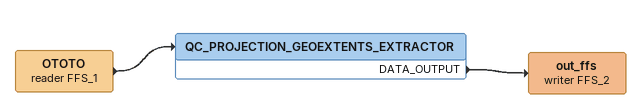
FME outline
OTOTO (reader FFS_1)
    -> QC_PROJECTION_GEOEXTENTS_EXTRACTOR
QC_PROJECTION_GEOEXTENTS_EXTRACTOR
    DATA_OUTPUT -> out_ffs (writer FFS_2)
out_ffs (writer FFS_2)
